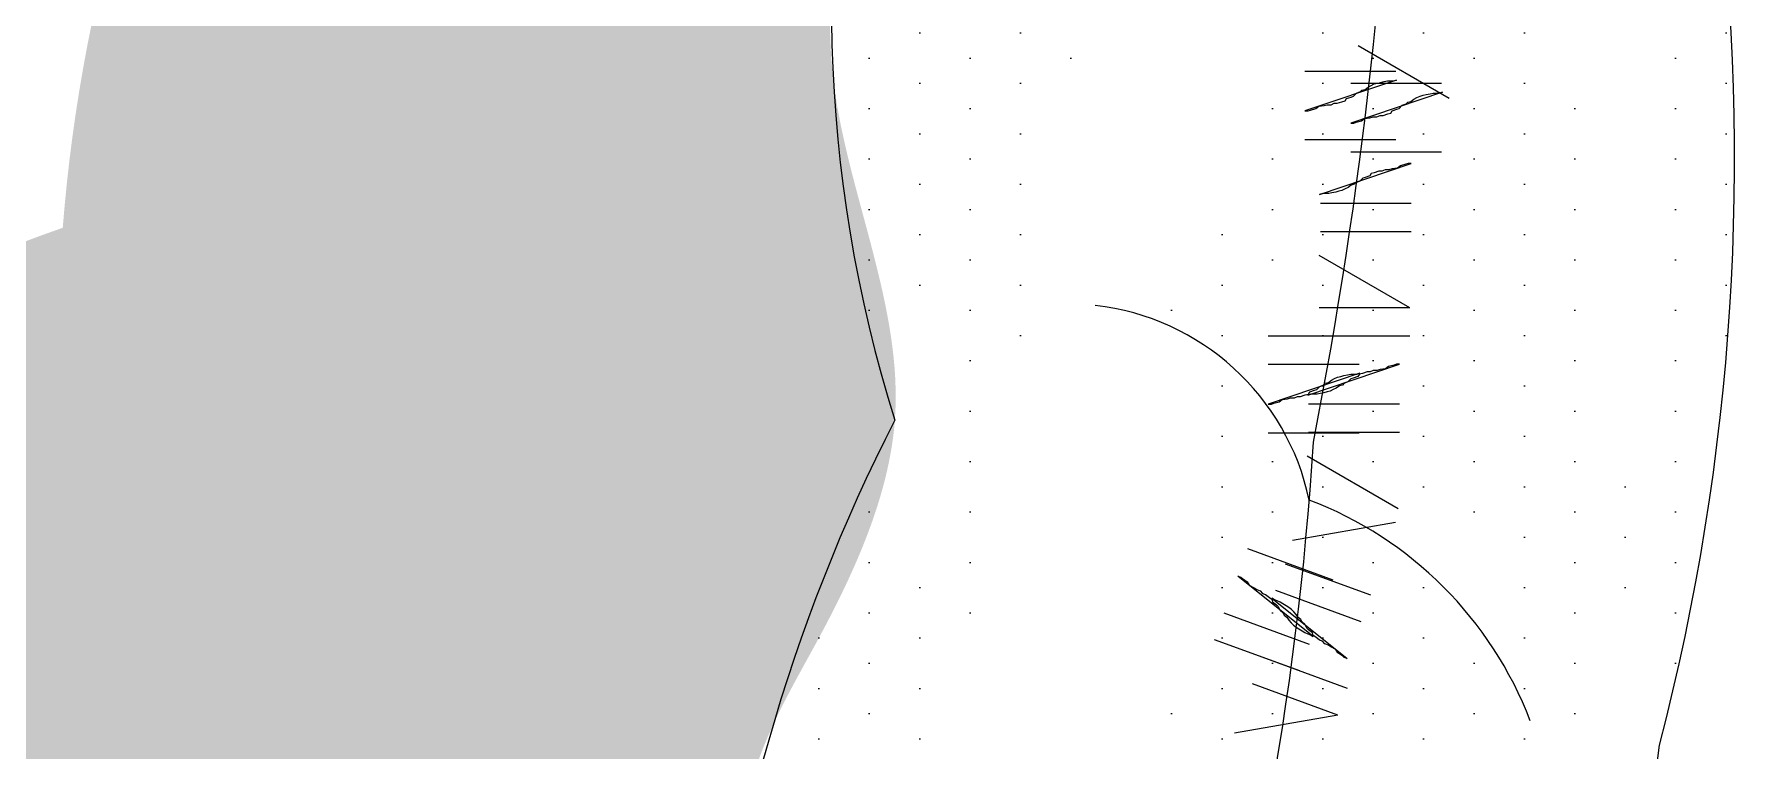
# Model space of a CAD drawing. Extents: x 3694 to 117786, y 20013 to 108631.
# Drawn here: x 83559.6 to 83940.5, y 30555.5 to 30714.3 of the extents above; entities that cross this region are included whole.
import ezdxf

# ---------------------------------------------------------------- set-up
doc = ezdxf.new("R2010")
doc.units = 0
doc.header["$LTSCALE"] = 1000
doc.header["$MEASUREMENT"] = 0
doc.layers.add('家具', color=253, linetype='Continuous')

msp = doc.modelspace()

# ---------------------------------------------------------------- hatches: boundary and pattern name
at = {"layer": '家具'}
h = msp.add_hatch(dxfattribs=at)
h.set_pattern_fill('DOTS', color=8, scale=335.28, angle=-90, style=0)
h.set_pattern_definition([(270, (111256.24, 11180.682), (20.955, -10.4775), [0, -20.955])])
edge = h.paths.add_edge_path()
edge.add_spline(control_points=[(84027.16, 30063.85), (84028.98, 30072.91), (84030.76, 30081.94), (84036.2, 30110.34), (84039.63, 30129.63), (84045.57, 30168.04), (84048.03, 30187.08), (84052.63, 30231.65), (84054.5, 30257.25), (84059.26, 30334.96), (84061.29, 30388.06), (84068.2, 30468.76), (84071.14, 30495.82), (84077.22, 30536.43), (84079.52, 30549.98), (84084.8, 30577.05), (84087.81, 30590.64), (84095.16, 30620.11), (84099.6, 30635.84), (84107.31, 30661.97), (84110.52, 30672.52), (84113.69, 30682.96)], knot_values=[0.007594, 0.007594, 0.007594, 0.007594, 1.009332, 1.009332, 3.166904, 3.166904, 5.324476, 5.324476, 8.146714, 8.146714, 13.786985, 13.786985, 16.607121, 16.607121, 18.017189, 18.017189, 19.427256, 19.427256, 21.1184, 21.1184, 22.28816, 22.28816, 22.28816, 22.28816], degree=3, periodic=0)
edge.add_ellipse((82197.12, 31244.76), major_axis=(1412.24, 1412.24), ratio=1, start_angle=-61.33744, end_angle=-48.55715)
edge.add_ellipse((82197.12, 30996.93), major_axis=(1412.24, -1412.24), ratio=1, start_angle=48.55715, end_angle=61.33744)
edge.add_spline(control_points=[(84113.69, 31558.74), (84110.52, 31569.18), (84107.31, 31579.73), (84099.6, 31605.86), (84095.16, 31621.58), (84087.81, 31651.06), (84084.8, 31664.64), (84079.52, 31691.71), (84077.22, 31705.26), (84071.14, 31745.88), (84068.2, 31772.93), (84063.11, 31832.35), (84061.27, 31864.62), (84059.55, 31896.49)], knot_values=[0.007594, 0.007594, 0.007594, 0.007594, 1.177354, 1.177354, 2.868498, 2.868498, 4.278566, 4.278566, 5.688634, 5.688634, 8.508769, 8.508769, 11.917873, 11.917873, 11.917873, 11.917873], degree=3, periodic=0)
edge.add_ellipse((84053.78, 31918.92), major_axis=(16.38, 16.38), ratio=1, start_angle=225.8035, end_angle=239.4175, ccw=False)
edge.add_ellipse((83918.21, 32282.88), major_axis=(290.11, 290.11), ratio=1, start_angle=234.5429, end_angle=244.3435, ccw=False)
edge.add_ellipse((84698.51, 31759.47), major_axis=(510.62, -510.62), ratio=1, start_angle=215.53018, end_angle=236.27845)
edge.add_ellipse((88465.5, 31287.67), major_axis=(3173.05, -3173.05), ratio=1, start_angle=220.77532, end_angle=231.64202)
edge.add_ellipse((85006.46, 30385.32), major_axis=(756.09, 756.09), ratio=1, start_angle=113.99303, end_angle=139.47779)
edge.add_ellipse((83926.8, 30275.82), major_axis=(20.78, -20.78), ratio=1, start_angle=29.3497, end_angle=107.314, ccw=False)
edge.add_ellipse((83668.52, 30519.22), major_axis=(269.53, -269.53), ratio=1, start_angle=326.0697, end_angle=363.7487, ccw=False)
edge.add_ellipse((83393.06, 30299.27), major_axis=(269.54, 269.54), ratio=1, start_angle=289.4364, end_angle=291.1525, ccw=False)
edge.add_ellipse((83677.76, 28632.01), major_axis=(1063.44, 1063.44), ratio=1, start_angle=35.30529, end_angle=42.74492, ccw=False)
edge.add_ellipse((83881.45, 29903.69), major_axis=(153.1, -153.1), ratio=1, start_angle=92.7042, end_angle=121.7648, ccw=False)
edge = h.paths.add_edge_path()
edge.add_ellipse((83967.44, 29947.42), major_axis=(59.62, 59.62), ratio=1, start_angle=248.1335, end_angle=277.7179)
edge.add_ellipse((83918.65, 29975.41), major_axis=(99.2, 99.2), ratio=1, start_angle=-79.3068, end_angle=-64.3192)
edge.add_ellipse((83793.85, 31486.22), major_axis=(1116.04, -1116.04), ratio=1, start_angle=303.32412, end_angle=324.37805, ccw=False)
edge.add_spline(control_points=[(83474.44, 29940.56), (83474.24, 29938.38), (83473.38, 29928.79), (83472.8, 29918.78), (83471.94, 29909.38)], knot_values=[0, 0, 0, 0, 0.241803, 1.05283, 1.05283, 1.05283, 1.05283], degree=3, periodic=0)
edge.add_ellipse((83434.03, 29912.68), major_axis=(26.91, 26.91), ratio=1, start_angle=238.7768, end_angle=310.2728, ccw=False)
edge.add_ellipse((83764.21, 33919.22), major_axis=(2868.19, -2868.19), ratio=1, start_angle=310.45931, end_angle=318.34045)
edge = h.paths.add_edge_path()
edge.add_ellipse((83967.44, 32294.28), major_axis=(59.62, -59.62), ratio=1, start_angle=82.2821, end_angle=111.8665)
edge.add_ellipse((83764.21, 28322.47), major_axis=(2868.19, 2868.19), ratio=1, start_angle=41.65955, end_angle=49.5441)
edge.add_ellipse((83433.85, 32328.98), major_axis=(26.91, -26.91), ratio=1, start_angle=49.9835, end_angle=121.3236, ccw=False)
edge.add_spline(control_points=[(83471.76, 32332.29), (83472.1, 32328.59), (83472.38, 32325.15), (83472.62, 32321.89)], knot_values=[0, 0, 0, 0, 0.318986, 0.318986, 0.318986, 0.318986], degree=3, periodic=0)
edge.add_ellipse((83902.11, 28776.02), major_axis=(2525.63, -2525.63), ratio=1, start_angle=132.87541, end_angle=141.90623, ccw=False)
edge = h.paths.add_edge_path()
edge.add_ellipse((83753.55, 31858.43), major_axis=(221.16, -221.16), ratio=1, start_angle=219.856, end_angle=290.932)
edge.add_ellipse((83844.27, 31598.98), major_axis=(155.45, -155.45), ratio=1, start_angle=231.8282, end_angle=294.8811)
edge.add_ellipse((83220.82, 31223.88), major_axis=(405.32, 405.32), ratio=1, start_angle=285.52623, end_angle=332.11357, ccw=False)
edge.add_ellipse((83930.83, 30642.74), major_axis=(258.82, 258.82), ratio=1, start_angle=80.1983, end_angle=130.5063)
edge.add_ellipse((83656.39, 30409.28), major_axis=(196.09, -196.09), ratio=1, start_angle=154.0385, end_angle=216.6924)
edge.add_ellipse((83742.32, 29953.05), major_axis=(433.68, 433.68), ratio=1, start_angle=80.98112, end_angle=109.87818)
edge.add_ellipse((98874.49, 31069.66), major_axis=(11109.23, 11109.23), ratio=1, start_angle=138.124167, end_angle=138.714391)
edge.add_spline(control_points=[(83196.67, 30051.87), (83203.7, 30051.43), (83210.85, 30051.33), (83218.35, 30051.61)], knot_values=[2.29351, 2.29351, 2.29351, 2.29351, 2.979733, 2.979733, 2.979733, 2.979733], degree=3, periodic=0)
edge.add_spline(control_points=[(83218.35, 30051.61), (83222.57, 30051.77), (83233.93, 30052.49), (83249.9, 30054.55), (83246.24, 30068.3), (83249.98, 30072.08), (83252.76, 30073.65)], knot_values=[2.979733, 2.979733, 2.979733, 2.979733, 3.365456, 3.990522, 4.278466, 4.605763, 4.605763, 4.605763, 4.605763], degree=3, periodic=0)
edge.add_spline(control_points=[(83252.76, 30073.65), (83255.54, 30075.24), (83259.12, 30076.38), (83262.7, 30077.53)], knot_values=[4.605763, 4.605763, 4.605763, 4.605763, 4.934211, 4.934211, 4.934211, 4.934211], degree=3, periodic=0)
edge.add_ellipse((83677.76, 28632.01), major_axis=(1063.44, 1063.44), ratio=1, start_angle=52.79563, end_angle=61.02051, ccw=False)
edge.add_ellipse((83606.44, 30391.82), major_axis=(212.58, 212.58), ratio=1, start_angle=165.6336, end_angle=198.8131, ccw=False)
edge.add_ellipse((83606.54, 30073.2), major_axis=(217.18, -217.18), ratio=1, start_angle=151.0252, end_angle=192.4103, ccw=False)
edge.add_ellipse((83958.57, 30199.82), major_axis=(331.09, -331.09), ratio=1, start_angle=177.8464, end_angle=203.8963, ccw=False)
edge.add_ellipse((83391.45, 30184.46), major_axis=(308.61, 308.61), ratio=1, start_angle=2.0534, end_angle=10.2604, ccw=False)
edge.add_spline(control_points=[(83688.81, 30503.94), (83697.76, 30496.89), (83720.2, 30479.21), (83710.43, 30542.46), (83733.44, 30577.51), (83760.67, 30637.11), (83728.07, 30702.74), (83747.31, 30784.51), (83763.25, 30871.34), (83822.93, 30907.48), (83831.55, 30963.02), (83864.41, 30951.2), (83865.9, 30968.36), (83866.58, 30977.3)], knot_values=[28.726228, 28.726228, 28.726228, 28.726228, 29.65137, 31.045535, 32.970907, 34.80046, 37.537981, 40.132447, 43.737998, 46.299248, 47.538816, 48.20545, 48.984057, 48.984057, 48.984057, 48.984057], degree=3, periodic=0)
edge.add_ellipse((77579.69, 31139.04), major_axis=(4446.97, 4446.97), ratio=1, start_angle=-46.473696, end_angle=-42.846266)
edge.add_spline(control_points=[(83864.22, 31375.39), (83862.81, 31389.27), (83859.64, 31413.78), (83816.07, 31444.79), (83795.34, 31513.37), (83759.89, 31577.02), (83771.15, 31648.5), (83734.39, 31671.16), (83702.03, 31758.01), (83701.46, 31736.77)], knot_values=[0, 0, 0, 0, 1.426784, 2.507846, 5.446644, 8.794162, 10.36551, 12.195062, 14.476347, 14.476347, 14.476347, 14.476347], degree=3, periodic=0)
edge.add_ellipse((84094.56, 31991.16), major_axis=(331.09, -331.09), ratio=1, start_angle=233.19, end_angle=257.9077, ccw=False)
edge.add_ellipse((83779.73, 32193.24), major_axis=(217.18, -217.18), ratio=1, start_angle=244.676, end_angle=286.061, ccw=False)
edge.add_ellipse((83708.43, 31882.7), major_axis=(212.58, 212.58), ratio=1, start_angle=85.1447, end_angle=91.4527, ccw=False)
edge.add_ellipse((83674.22, 33494.6), major_axis=(983.78, 983.78), ratio=1, start_angle=208.08803, end_angle=218.41184, ccw=False)
edge.add_spline(control_points=[(83269.5, 32163.5), (83263.99, 32165.3), (83258.48, 32167.11), (83255.89, 32170.49)], knot_values=[4.42753, 4.42753, 4.42753, 4.42753, 4.934211, 4.934211, 4.934211, 4.934211], degree=3, periodic=0)
edge.add_ellipse((83748.32, 32290.22), major_axis=(358.34, -358.34), ratio=1, start_angle=238.6648, end_angle=277.8164)
h = msp.add_hatch(dxfattribs=at)
h.set_pattern_fill('DOTS', color=8, scale=178.816, angle=-90, style=0)
h.set_pattern_definition([(90, (99827.037, 40884.778), (11.176, 5.588), [0, -11.176])])
edge = h.paths.add_edge_path(flags=17)
edge.add_ellipse((83919.17, 30580.72), major_axis=(23.26, -23.26), ratio=1, start_angle=197.4294, end_angle=247.2256)
edge.add_ellipse((83812.21, 30531.91), major_axis=(59.9, 59.9), ratio=1, start_angle=-19.5752, end_angle=24.1656)
edge.add_ellipse((83854.28, 30566.04), major_axis=(32.95, 32.95), ratio=1, start_angle=-5.0784, end_angle=59.8411, ccw=False)
edge = h.paths.add_edge_path(flags=17)
edge.add_ellipse((83163.76, 30665.54), major_axis=(481.37, -481.37), ratio=1, start_angle=400.41227, end_angle=401.14693, ccw=False)
edge.add_ellipse((83788.66, 30599.71), major_axis=(38.8, -38.8), ratio=1, start_angle=56.9663, end_angle=128.4606)
edge.add_ellipse((83796.78, 30675.54), major_axis=(15.13, -15.13), ratio=1, start_angle=310.0022, end_angle=447.0102)
edge.add_ellipse((83752.22, 30622.11), major_axis=(64.2, -64.2), ratio=1, start_angle=43.5349, end_angle=93.2565, ccw=False)
edge = h.paths.add_edge_path()
edge.add_ellipse((83580.18, 30597.61), major_axis=(242.04, 242.04), ratio=1, start_angle=258.5394, end_angle=308.1498, ccw=False)
edge.add_spline(control_points=[(83769.3, 30312.31), (83761.36, 30305.73), (83751.26, 30297.35), (83742.67, 30302.98), (83740.94, 30304.57)], knot_values=[0, 0, 0, 0, 1.422385, 1.810205, 1.810205, 1.810205, 1.810205], degree=3, periodic=0)
edge.add_ellipse((83163.76, 30665.54), major_axis=(481.37, -481.37), ratio=1, start_angle=12.97851, end_angle=17.57137)
edge.add_ellipse((83606.79, 30611.59), major_axis=(216.1, -216.1), ratio=1, start_angle=346.8345, end_angle=397.9332)
edge.add_ellipse((83452.83, 30676.44), major_axis=(331.35, -331.35), ratio=1, start_angle=32.371, end_angle=75.2566)
edge.add_ellipse((82863.18, 30817.28), major_axis=(706.38, 706.38), ratio=1, start_angle=-39.52687, end_angle=-36.92238)
edge.add_spline(control_points=[(83852.23, 30957.64), (83855.95, 30957.81), (83867.23, 30955.65), (83870.12, 30943.96), (83872.07, 30936.06)], knot_values=[0, 0, 0, 0, 0.581976, 1.791185, 1.791185, 1.791185, 1.791185], degree=3, periodic=0)
edge.add_ellipse((83422.23, 30686.51), major_axis=(363.75, -363.75), ratio=1, start_angle=390.3936, end_angle=434.0198, ccw=False)
edge = h.paths.add_edge_path()
edge.add_spline(control_points=[(83828.28, 30937.99), (83832.16, 30944.99), (83837.55, 30954.73), (83849.05, 30957.5), (83852.23, 30957.64)], knot_values=[1.791185, 1.791185, 1.791185, 1.791185, 3.069002, 3.567392, 3.567392, 3.567392, 3.567392], degree=3, periodic=0)
edge.add_ellipse((82863.18, 30817.28), major_axis=(706.38, 706.38), ratio=1, start_angle=320.47313, end_angle=323.07762, ccw=False)
edge.add_ellipse((84163.13, 30658.3), major_axis=(281.07, 281.07), ratio=1, start_angle=95.2336, end_angle=138.9318)
edge.add_ellipse((84169.13, 30493.55), major_axis=(300.8, -300.8), ratio=1, start_angle=206.1422, end_angle=244.4433)
edge.add_ellipse((83163.76, 30665.54), major_axis=(481.37, -481.37), ratio=1, start_angle=372.97851, end_angle=377.57137, ccw=False)
edge.add_spline(control_points=[(83740.94, 30304.57), (83738.33, 30306.98), (83731.2, 30317), (83728.08, 30326.83), (83725.98, 30333.42)], knot_values=[1.810205, 1.810205, 1.810205, 1.810205, 2.398758, 3.598447, 3.598447, 3.598447, 3.598447], degree=3, periodic=0)
edge.add_ellipse((84096.28, 30451.43), major_axis=(274.82, 274.82), ratio=1, start_angle=107.8515, end_angle=152.6753, ccw=False)
edge.add_ellipse((84040.73, 30720.11), major_axis=(215.18, 215.18), ratio=1, start_angle=89.2777, end_angle=152.4675, ccw=False)

# ---------------------------------------------------------------- linework, layer by layer
at = {"layer": '家具', "color": 8, "linetype": 'Continuous'}
for p, q in [((83873.34, 30700.11, 0), (83853.21, 30711.73, 0)), ((83873.34, 30700.11, 0), (83853.21, 30711.73, 0)), ((83873.34, 30700.11, 0), (83853.21, 30711.73, 0)), ((83861.53, 30706.1, 0), (83841.4, 30706.1, 0)), ((83861.53, 30706.1, 0), (83841.4, 30706.1, 0)), ((83861.53, 30706.1, 0), (83841.4, 30706.1, 0)), ((83861.53, 30706.1, 0), (83841.4, 30706.1, 0)), ((83871.68, 30703.41, 0), (83851.55, 30703.41, 0)), ((83871.68, 30703.41, 0), (83851.55, 30703.41, 0)), ((83871.68, 30703.41, 0), (83851.55, 30703.41, 0)), ((83871.68, 30703.41, 0), (83851.55, 30703.41, 0)), ((83861.53, 30690.9, 0), (83841.4, 30690.9, 0)), ((83861.53, 30690.9, 0), (83841.4, 30690.9, 0)), ((83861.53, 30690.9, 0), (83841.4, 30690.9, 0)), ((83861.53, 30690.9, 0), (83841.4, 30690.9, 0)), ((83871.68, 30688.21, 0), (83851.55, 30688.21, 0)), ((83871.68, 30688.21, 0), (83851.55, 30688.21, 0)), ((83871.68, 30688.21, 0), (83851.55, 30688.21, 0)), ((83871.68, 30688.21, 0), (83851.55, 30688.21, 0)), ((83844.84, 30676.9, 0), (83864.97, 30676.9, 0)), ((83844.84, 30676.9, 0), (83864.97, 30676.9, 0)), ((83844.84, 30676.9, 0), (83864.97, 30676.9, 0)), ((83844.84, 30676.9, 0), (83864.97, 30676.9, 0)), ((83844.84, 30670.64, 0), (83864.97, 30670.64, 0)), ((83844.84, 30670.64, 0), (83864.97, 30670.64, 0)), ((83844.84, 30670.64, 0), (83864.97, 30670.64, 0)), ((83844.84, 30670.64, 0), (83864.97, 30670.64, 0)), ((83864.69, 30653.66, 0), (83844.55, 30665.28, 0)), ((83864.69, 30653.66, 0), (83844.55, 30665.28, 0)), ((83864.69, 30653.66, 0), (83844.55, 30665.28, 0)), ((83864.69, 30653.66, 0), (83844.55, 30653.66, 0)), ((83864.69, 30653.66, 0), (83844.55, 30653.66, 0)), ((83864.69, 30653.66, 0), (83844.55, 30653.66, 0)), ((83864.69, 30653.66, 0), (83844.55, 30653.66, 0)), ((83853.4, 30647.39, 0), (83833.27, 30647.39, 0)), ((83853.4, 30647.39, 0), (83833.27, 30647.39, 0)), ((83853.4, 30647.39, 0), (83833.27, 30647.39, 0)), ((83853.4, 30647.39, 0), (83833.27, 30647.39, 0)), ((83864.69, 30647.4, 0), (83844.55, 30647.4, 0)), ((83864.69, 30647.4, 0), (83844.55, 30647.4, 0)), ((83864.69, 30647.4, 0), (83844.55, 30647.4, 0)), ((83864.69, 30647.4, 0), (83844.55, 30647.4, 0)), ((83853.4, 30641.13, 0), (83833.27, 30641.13, 0)), ((83853.4, 30641.13, 0), (83833.27, 30641.13, 0)), ((83853.4, 30641.13, 0), (83833.27, 30641.13, 0)), ((83853.4, 30641.13, 0), (83833.27, 30641.13, 0)), ((83842.21, 30632.41, 0), (83862.34, 30632.41, 0)), ((83842.21, 30632.41, 0), (83862.34, 30632.41, 0)), ((83842.21, 30632.41, 0), (83862.34, 30632.41, 0)), ((83842.21, 30632.41, 0), (83862.34, 30632.41, 0)), ((83853.4, 30625.93, 0), (83833.27, 30625.93, 0)), ((83853.4, 30625.93, 0), (83833.27, 30625.93, 0)), ((83853.4, 30625.93, 0), (83833.27, 30625.93, 0)), ((83853.4, 30625.93, 0), (83833.27, 30625.93, 0)), ((83842.21, 30626.15, 0), (83862.34, 30626.15, 0)), ((83842.21, 30626.15, 0), (83862.34, 30626.15, 0)), ((83842.21, 30626.15, 0), (83862.34, 30626.15, 0)), ((83842.21, 30626.15, 0), (83862.34, 30626.15, 0)), ((83862.06, 30609.17, 0), (83841.92, 30620.79, 0)), ((83862.06, 30609.17, 0), (83841.92, 30620.79, 0)), ((83862.06, 30609.17, 0), (83841.92, 30620.79, 0)), ((83861.51, 30606.11, 0), (83838.61, 30602.12, 0)), ((83861.51, 30606.11, 0), (83838.61, 30602.12, 0)), ((83861.51, 30606.11, 0), (83838.61, 30602.12, 0)), ((83847.62, 30593.34, 0), (83828.72, 30600.27, 0)), ((83847.62, 30593.34, 0), (83828.72, 30600.27, 0)), ((83847.62, 30593.34, 0), (83828.72, 30600.27, 0)), ((83847.62, 30593.34, 0), (83828.72, 30600.27, 0)), ((83837.03, 30596.98, 0), (83855.94, 30590.06, 0)), ((83837.03, 30596.98, 0), (83855.94, 30590.06, 0)), ((83837.03, 30596.98, 0), (83855.94, 30590.06, 0)), ((83837.03, 30596.98, 0), (83855.94, 30590.06, 0)), ((83834.88, 30591.11, 0), (83853.78, 30584.18, 0)), ((83834.88, 30591.11, 0), (83853.78, 30584.18, 0)), ((83834.88, 30591.11, 0), (83853.78, 30584.18, 0)), ((83834.88, 30591.11, 0), (83853.78, 30584.18, 0)), ((83842.39, 30579.07, 0), (83823.49, 30586, 0)), ((83842.39, 30579.07, 0), (83823.49, 30586, 0)), ((83842.39, 30579.07, 0), (83823.49, 30586, 0)), ((83842.39, 30579.07, 0), (83823.49, 30586, 0)), ((83840.24, 30573.2, 0), (83821.34, 30580.12, 0)), ((83840.24, 30573.2, 0), (83821.34, 30580.12, 0)), ((83840.24, 30573.2, 0), (83821.34, 30580.12, 0)), ((83840.24, 30573.2, 0), (83821.34, 30580.12, 0)), ((83850.83, 30569.3, 0), (83831.93, 30576.23, 0)), ((83850.83, 30569.3, 0), (83831.93, 30576.23, 0)), ((83850.83, 30569.3, 0), (83831.93, 30576.23, 0)), ((83850.83, 30569.3, 0), (83831.93, 30576.23, 0)), ((83848.68, 30563.43, 0), (83829.77, 30570.35, 0)), ((83848.68, 30563.43, 0), (83829.77, 30570.35, 0)), ((83848.68, 30563.43, 0), (83829.77, 30570.35, 0)), ((83848.68, 30563.43, 0), (83829.77, 30570.35, 0)), ((83848.68, 30563.43, 0), (83825.77, 30559.44, 0)), ((83848.68, 30563.43, 0), (83825.77, 30559.44, 0)), ((83848.68, 30563.43, 0), (83825.77, 30559.44, 0))]:
    msp.add_line(p, q, dxfattribs=at)
for points in [[(83841.4, 30697.33), (83842.08, 30697.33), (83842.6, 30697.5), (83843.79, 30697.84), (83844.48, 30698.35), (83845.67, 30698.52), (83846.35, 30698.69), (83847.21, 30698.69), (83847.89, 30699.03), (83848.57, 30699.03), (83849.6, 30699.38), (83850.28, 30699.55), (83850.62, 30700.06), (83851.65, 30700.4), (83852.16, 30700.57), (83852.84, 30701.25), (83853.7, 30701.6), (83854.04, 30701.94), (83854.72, 30702.11), (83855.4, 30702.62), (83856.09, 30702.96), (83856.77, 30703.3), (83857.45, 30703.47), (83858.14, 30703.64), (83858.99, 30703.82), (83859.67, 30703.99), (83860.36, 30703.99), (83861.04, 30703.99), (83861.72, 30704.16)], [(83841.4, 30697.33), (83842.08, 30697.33), (83842.6, 30697.5), (83843.79, 30697.84), (83844.48, 30698.35), (83845.67, 30698.52), (83846.35, 30698.69), (83847.21, 30698.69), (83847.89, 30699.03), (83848.57, 30699.03), (83849.6, 30699.38), (83850.28, 30699.55), (83850.62, 30700.06), (83851.65, 30700.4), (83852.16, 30700.57), (83852.84, 30701.25), (83853.7, 30701.6), (83854.04, 30701.94), (83854.72, 30702.11), (83855.4, 30702.62), (83856.09, 30702.96), (83856.77, 30703.3), (83857.45, 30703.47), (83858.14, 30703.64), (83858.99, 30703.82), (83859.67, 30703.99), (83860.36, 30703.99), (83861.04, 30703.99), (83861.72, 30704.16)], [(83841.4, 30697.33), (83842.08, 30697.33), (83842.6, 30697.5), (83843.79, 30697.84), (83844.48, 30698.35), (83845.67, 30698.52), (83846.35, 30698.69), (83847.21, 30698.69), (83847.89, 30699.03), (83848.57, 30699.03), (83849.6, 30699.38), (83850.28, 30699.55), (83850.62, 30700.06), (83851.65, 30700.4), (83852.16, 30700.57), (83852.84, 30701.25), (83853.7, 30701.6), (83854.04, 30701.94), (83854.72, 30702.11), (83855.4, 30702.62), (83856.09, 30702.96), (83856.77, 30703.3), (83857.45, 30703.47), (83858.14, 30703.64), (83858.99, 30703.82), (83859.67, 30703.99), (83860.36, 30703.99), (83861.04, 30703.99), (83861.72, 30704.16)], [(83841.4, 30697.33), (83842.08, 30697.33), (83842.6, 30697.5), (83843.79, 30697.84), (83844.48, 30698.35), (83845.67, 30698.52), (83846.35, 30698.69), (83847.21, 30698.69), (83847.89, 30699.03), (83848.57, 30699.03), (83849.6, 30699.38), (83850.28, 30699.55), (83850.62, 30700.06), (83851.65, 30700.4), (83852.16, 30700.57), (83852.84, 30701.25), (83853.7, 30701.6), (83854.04, 30701.94), (83854.72, 30702.11), (83855.4, 30702.62), (83856.09, 30702.96), (83856.77, 30703.3), (83857.45, 30703.47), (83858.14, 30703.64), (83858.99, 30703.82), (83859.67, 30703.99), (83860.36, 30703.99), (83861.04, 30703.99), (83861.72, 30704.16)], [(83851.55, 30694.64), (83852.23, 30694.64), (83852.74, 30694.81), (83853.94, 30695.15), (83854.62, 30695.66), (83855.82, 30695.83), (83856.5, 30696.01), (83857.35, 30696.01), (83858.04, 30696.35), (83858.72, 30696.35), (83859.75, 30696.69), (83860.43, 30696.86), (83860.77, 30697.37), (83861.79, 30697.71), (83862.31, 30697.88), (83862.99, 30698.57), (83863.84, 30698.91), (83864.18, 30699.25), (83864.87, 30699.42), (83865.55, 30699.93), (83866.23, 30700.27), (83866.92, 30700.62), (83867.6, 30700.79), (83868.28, 30700.96), (83869.14, 30701.13), (83869.82, 30701.3), (83870.5, 30701.3), (83871.19, 30701.3), (83871.87, 30701.47)], [(83851.55, 30694.64), (83852.23, 30694.64), (83852.74, 30694.81), (83853.94, 30695.15), (83854.62, 30695.66), (83855.82, 30695.83), (83856.5, 30696.01), (83857.35, 30696.01), (83858.04, 30696.35), (83858.72, 30696.35), (83859.75, 30696.69), (83860.43, 30696.86), (83860.77, 30697.37), (83861.79, 30697.71), (83862.31, 30697.88), (83862.99, 30698.57), (83863.84, 30698.91), (83864.18, 30699.25), (83864.87, 30699.42), (83865.55, 30699.93), (83866.23, 30700.27), (83866.92, 30700.62), (83867.6, 30700.79), (83868.28, 30700.96), (83869.14, 30701.13), (83869.82, 30701.3), (83870.5, 30701.3), (83871.19, 30701.3), (83871.87, 30701.47)], [(83851.55, 30694.64), (83852.23, 30694.64), (83852.74, 30694.81), (83853.94, 30695.15), (83854.62, 30695.66), (83855.82, 30695.83), (83856.5, 30696.01), (83857.35, 30696.01), (83858.04, 30696.35), (83858.72, 30696.35), (83859.75, 30696.69), (83860.43, 30696.86), (83860.77, 30697.37), (83861.79, 30697.71), (83862.31, 30697.88), (83862.99, 30698.57), (83863.84, 30698.91), (83864.18, 30699.25), (83864.87, 30699.42), (83865.55, 30699.93), (83866.23, 30700.27), (83866.92, 30700.62), (83867.6, 30700.79), (83868.28, 30700.96), (83869.14, 30701.13), (83869.82, 30701.3), (83870.5, 30701.3), (83871.19, 30701.3), (83871.87, 30701.47)], [(83851.55, 30694.64), (83852.23, 30694.64), (83852.74, 30694.81), (83853.94, 30695.15), (83854.62, 30695.66), (83855.82, 30695.83), (83856.5, 30696.01), (83857.35, 30696.01), (83858.04, 30696.35), (83858.72, 30696.35), (83859.75, 30696.69), (83860.43, 30696.86), (83860.77, 30697.37), (83861.79, 30697.71), (83862.31, 30697.88), (83862.99, 30698.57), (83863.84, 30698.91), (83864.18, 30699.25), (83864.87, 30699.42), (83865.55, 30699.93), (83866.23, 30700.27), (83866.92, 30700.62), (83867.6, 30700.79), (83868.28, 30700.96), (83869.14, 30701.13), (83869.82, 30701.3), (83870.5, 30701.3), (83871.19, 30701.3), (83871.87, 30701.47)], [(83864.97, 30685.67), (83864.29, 30685.67), (83863.77, 30685.5), (83862.58, 30685.16), (83861.9, 30684.65), (83860.7, 30684.48), (83860.02, 30684.31), (83859.16, 30684.31), (83858.48, 30683.97), (83857.8, 30683.97), (83856.77, 30683.63), (83856.09, 30683.46), (83855.75, 30682.94), (83854.72, 30682.6), (83854.21, 30682.43), (83853.53, 30681.75), (83852.68, 30681.41), (83852.33, 30681.06), (83851.65, 30680.89), (83850.97, 30680.38), (83850.28, 30680.04), (83849.6, 30679.7), (83848.92, 30679.53), (83848.24, 30679.36), (83847.38, 30679.19), (83846.7, 30679.02), (83846.02, 30679.02), (83845.33, 30679.02), (83844.65, 30678.84)], [(83864.97, 30685.67), (83864.29, 30685.67), (83863.77, 30685.5), (83862.58, 30685.16), (83861.9, 30684.65), (83860.7, 30684.48), (83860.02, 30684.31), (83859.16, 30684.31), (83858.48, 30683.97), (83857.8, 30683.97), (83856.77, 30683.63), (83856.09, 30683.46), (83855.75, 30682.94), (83854.72, 30682.6), (83854.21, 30682.43), (83853.53, 30681.75), (83852.68, 30681.41), (83852.33, 30681.06), (83851.65, 30680.89), (83850.97, 30680.38), (83850.28, 30680.04), (83849.6, 30679.7), (83848.92, 30679.53), (83848.24, 30679.36), (83847.38, 30679.19), (83846.7, 30679.02), (83846.02, 30679.02), (83845.33, 30679.02), (83844.65, 30678.84)], [(83864.97, 30685.67), (83864.29, 30685.67), (83863.77, 30685.5), (83862.58, 30685.16), (83861.9, 30684.65), (83860.7, 30684.48), (83860.02, 30684.31), (83859.16, 30684.31), (83858.48, 30683.97), (83857.8, 30683.97), (83856.77, 30683.63), (83856.09, 30683.46), (83855.75, 30682.94), (83854.72, 30682.6), (83854.21, 30682.43), (83853.53, 30681.75), (83852.68, 30681.41), (83852.33, 30681.06), (83851.65, 30680.89), (83850.97, 30680.38), (83850.28, 30680.04), (83849.6, 30679.7), (83848.92, 30679.53), (83848.24, 30679.36), (83847.38, 30679.19), (83846.7, 30679.02), (83846.02, 30679.02), (83845.33, 30679.02), (83844.65, 30678.84)], [(83864.97, 30685.67), (83864.29, 30685.67), (83863.77, 30685.5), (83862.58, 30685.16), (83861.9, 30684.65), (83860.7, 30684.48), (83860.02, 30684.31), (83859.16, 30684.31), (83858.48, 30683.97), (83857.8, 30683.97), (83856.77, 30683.63), (83856.09, 30683.46), (83855.75, 30682.94), (83854.72, 30682.6), (83854.21, 30682.43), (83853.53, 30681.75), (83852.68, 30681.41), (83852.33, 30681.06), (83851.65, 30680.89), (83850.97, 30680.38), (83850.28, 30680.04), (83849.6, 30679.7), (83848.92, 30679.53), (83848.24, 30679.36), (83847.38, 30679.19), (83846.7, 30679.02), (83846.02, 30679.02), (83845.33, 30679.02), (83844.65, 30678.84)], [(83862.34, 30641.18), (83861.66, 30641.18), (83861.15, 30641.01), (83859.95, 30640.67), (83859.27, 30640.16), (83858.07, 30639.99), (83857.39, 30639.82), (83856.54, 30639.82), (83855.85, 30639.48), (83855.17, 30639.48), (83854.15, 30639.14), (83853.46, 30638.96), (83853.12, 30638.45), (83852.1, 30638.11), (83851.58, 30637.94), (83850.9, 30637.26), (83850.05, 30636.92), (83849.71, 30636.57), (83849.02, 30636.4), (83848.34, 30635.89), (83847.66, 30635.55), (83846.97, 30635.21), (83846.29, 30635.04), (83845.61, 30634.87), (83844.75, 30634.7), (83844.07, 30634.52), (83843.39, 30634.52), (83842.7, 30634.52), (83842.02, 30634.35)], [(83862.34, 30641.18), (83861.66, 30641.18), (83861.15, 30641.01), (83859.95, 30640.67), (83859.27, 30640.16), (83858.07, 30639.99), (83857.39, 30639.82), (83856.54, 30639.82), (83855.85, 30639.48), (83855.17, 30639.48), (83854.15, 30639.14), (83853.46, 30638.96), (83853.12, 30638.45), (83852.1, 30638.11), (83851.58, 30637.94), (83850.9, 30637.26), (83850.05, 30636.92), (83849.71, 30636.57), (83849.02, 30636.4), (83848.34, 30635.89), (83847.66, 30635.55), (83846.97, 30635.21), (83846.29, 30635.04), (83845.61, 30634.87), (83844.75, 30634.7), (83844.07, 30634.52), (83843.39, 30634.52), (83842.7, 30634.52), (83842.02, 30634.35)], [(83862.34, 30641.18), (83861.66, 30641.18), (83861.15, 30641.01), (83859.95, 30640.67), (83859.27, 30640.16), (83858.07, 30639.99), (83857.39, 30639.82), (83856.54, 30639.82), (83855.85, 30639.48), (83855.17, 30639.48), (83854.15, 30639.14), (83853.46, 30638.96), (83853.12, 30638.45), (83852.1, 30638.11), (83851.58, 30637.94), (83850.9, 30637.26), (83850.05, 30636.92), (83849.71, 30636.57), (83849.02, 30636.4), (83848.34, 30635.89), (83847.66, 30635.55), (83846.97, 30635.21), (83846.29, 30635.04), (83845.61, 30634.87), (83844.75, 30634.7), (83844.07, 30634.52), (83843.39, 30634.52), (83842.7, 30634.52), (83842.02, 30634.35)], [(83862.34, 30641.18), (83861.66, 30641.18), (83861.15, 30641.01), (83859.95, 30640.67), (83859.27, 30640.16), (83858.07, 30639.99), (83857.39, 30639.82), (83856.54, 30639.82), (83855.85, 30639.48), (83855.17, 30639.48), (83854.15, 30639.14), (83853.46, 30638.96), (83853.12, 30638.45), (83852.1, 30638.11), (83851.58, 30637.94), (83850.9, 30637.26), (83850.05, 30636.92), (83849.71, 30636.57), (83849.02, 30636.4), (83848.34, 30635.89), (83847.66, 30635.55), (83846.97, 30635.21), (83846.29, 30635.04), (83845.61, 30634.87), (83844.75, 30634.7), (83844.07, 30634.52), (83843.39, 30634.52), (83842.7, 30634.52), (83842.02, 30634.35)], [(83833.27, 30632.35), (83833.95, 30632.35), (83834.47, 30632.53), (83835.66, 30632.87), (83836.34, 30633.38), (83837.54, 30633.55), (83838.22, 30633.72), (83839.08, 30633.72), (83839.76, 30634.06), (83840.44, 30634.06), (83841.47, 30634.4), (83842.15, 30634.57), (83842.49, 30635.09), (83843.51, 30635.43), (83844.03, 30635.6), (83844.71, 30636.28), (83845.56, 30636.62), (83845.91, 30636.96), (83846.59, 30637.14), (83847.27, 30637.65), (83847.95, 30637.99), (83848.64, 30638.33), (83849.32, 30638.5), (83850, 30638.67), (83850.86, 30638.84), (83851.54, 30639.01), (83852.22, 30639.01), (83852.91, 30639.01), (83853.59, 30639.18)], [(83833.27, 30632.35), (83833.95, 30632.35), (83834.47, 30632.53), (83835.66, 30632.87), (83836.34, 30633.38), (83837.54, 30633.55), (83838.22, 30633.72), (83839.08, 30633.72), (83839.76, 30634.06), (83840.44, 30634.06), (83841.47, 30634.4), (83842.15, 30634.57), (83842.49, 30635.09), (83843.51, 30635.43), (83844.03, 30635.6), (83844.71, 30636.28), (83845.56, 30636.62), (83845.91, 30636.96), (83846.59, 30637.14), (83847.27, 30637.65), (83847.95, 30637.99), (83848.64, 30638.33), (83849.32, 30638.5), (83850, 30638.67), (83850.86, 30638.84), (83851.54, 30639.01), (83852.22, 30639.01), (83852.91, 30639.01), (83853.59, 30639.18)], [(83833.27, 30632.35), (83833.95, 30632.35), (83834.47, 30632.53), (83835.66, 30632.87), (83836.34, 30633.38), (83837.54, 30633.55), (83838.22, 30633.72), (83839.08, 30633.72), (83839.76, 30634.06), (83840.44, 30634.06), (83841.47, 30634.4), (83842.15, 30634.57), (83842.49, 30635.09), (83843.51, 30635.43), (83844.03, 30635.6), (83844.71, 30636.28), (83845.56, 30636.62), (83845.91, 30636.96), (83846.59, 30637.14), (83847.27, 30637.65), (83847.95, 30637.99), (83848.64, 30638.33), (83849.32, 30638.5), (83850, 30638.67), (83850.86, 30638.84), (83851.54, 30639.01), (83852.22, 30639.01), (83852.91, 30639.01), (83853.59, 30639.18)], [(83833.27, 30632.35), (83833.95, 30632.35), (83834.47, 30632.53), (83835.66, 30632.87), (83836.34, 30633.38), (83837.54, 30633.55), (83838.22, 30633.72), (83839.08, 30633.72), (83839.76, 30634.06), (83840.44, 30634.06), (83841.47, 30634.4), (83842.15, 30634.57), (83842.49, 30635.09), (83843.51, 30635.43), (83844.03, 30635.6), (83844.71, 30636.28), (83845.56, 30636.62), (83845.91, 30636.96), (83846.59, 30637.14), (83847.27, 30637.65), (83847.95, 30637.99), (83848.64, 30638.33), (83849.32, 30638.5), (83850, 30638.67), (83850.86, 30638.84), (83851.54, 30639.01), (83852.22, 30639.01), (83852.91, 30639.01), (83853.59, 30639.18)], [(83826.51, 30594.24), (83827.15, 30594), (83827.57, 30593.66), (83828.58, 30592.93), (83829.04, 30592.22), (83830.1, 30591.64), (83830.69, 30591.25), (83831.49, 30590.96), (83832.01, 30590.4), (83832.65, 30590.17), (83833.5, 30589.49), (83834.08, 30589.1), (83834.23, 30588.5), (83835.07, 30587.83), (83835.49, 30587.49), (83835.9, 30586.61), (83836.58, 30586), (83836.79, 30585.56), (83837.37, 30585.16), (83837.83, 30584.45), (83838.36, 30583.89), (83838.88, 30583.34), (83839.46, 30582.94), (83840.05, 30582.55), (83840.79, 30582.09), (83841.37, 30581.7), (83842.01, 30581.46), (83842.65, 30581.23), (83843.24, 30580.83)], [(83826.51, 30594.24), (83827.15, 30594), (83827.57, 30593.66), (83828.58, 30592.93), (83829.04, 30592.22), (83830.1, 30591.64), (83830.69, 30591.25), (83831.49, 30590.96), (83832.01, 30590.4), (83832.65, 30590.17), (83833.5, 30589.49), (83834.08, 30589.1), (83834.23, 30588.5), (83835.07, 30587.83), (83835.49, 30587.49), (83835.9, 30586.61), (83836.58, 30586), (83836.79, 30585.56), (83837.37, 30585.16), (83837.83, 30584.45), (83838.36, 30583.89), (83838.88, 30583.34), (83839.46, 30582.94), (83840.05, 30582.55), (83840.79, 30582.09), (83841.37, 30581.7), (83842.01, 30581.46), (83842.65, 30581.23), (83843.24, 30580.83)], [(83826.51, 30594.24), (83827.15, 30594), (83827.57, 30593.66), (83828.58, 30592.93), (83829.04, 30592.22), (83830.1, 30591.64), (83830.69, 30591.25), (83831.49, 30590.96), (83832.01, 30590.4), (83832.65, 30590.17), (83833.5, 30589.49), (83834.08, 30589.1), (83834.23, 30588.5), (83835.07, 30587.83), (83835.49, 30587.49), (83835.9, 30586.61), (83836.58, 30586), (83836.79, 30585.56), (83837.37, 30585.16), (83837.83, 30584.45), (83838.36, 30583.89), (83838.88, 30583.34), (83839.46, 30582.94), (83840.05, 30582.55), (83840.79, 30582.09), (83841.37, 30581.7), (83842.01, 30581.46), (83842.65, 30581.23), (83843.24, 30580.83)], [(83826.51, 30594.24), (83827.15, 30594), (83827.57, 30593.66), (83828.58, 30592.93), (83829.04, 30592.22), (83830.1, 30591.64), (83830.69, 30591.25), (83831.49, 30590.96), (83832.01, 30590.4), (83832.65, 30590.17), (83833.5, 30589.49), (83834.08, 30589.1), (83834.23, 30588.5), (83835.07, 30587.83), (83835.49, 30587.49), (83835.9, 30586.61), (83836.58, 30586), (83836.79, 30585.56), (83837.37, 30585.16), (83837.83, 30584.45), (83838.36, 30583.89), (83838.88, 30583.34), (83839.46, 30582.94), (83840.05, 30582.55), (83840.79, 30582.09), (83841.37, 30581.7), (83842.01, 30581.46), (83842.65, 30581.23), (83843.24, 30580.83)], [(83850.77, 30575.94), (83850.12, 30576.18), (83849.7, 30576.52), (83848.7, 30577.25), (83848.23, 30577.96), (83847.17, 30578.54), (83846.59, 30578.93), (83845.79, 30579.22), (83845.26, 30579.78), (83844.62, 30580.01), (83843.78, 30580.69), (83843.19, 30581.08), (83843.05, 30581.68), (83842.2, 30582.35), (83841.78, 30582.69), (83841.37, 30583.57), (83840.69, 30584.18), (83840.49, 30584.62), (83839.9, 30585.02), (83839.44, 30585.73), (83838.92, 30586.29), (83838.39, 30586.84), (83837.81, 30587.24), (83837.23, 30587.63), (83836.48, 30588.09), (83835.9, 30588.48), (83835.26, 30588.72), (83834.62, 30588.95), (83834.04, 30589.35)], [(83850.77, 30575.94), (83850.12, 30576.18), (83849.7, 30576.52), (83848.7, 30577.25), (83848.23, 30577.96), (83847.17, 30578.54), (83846.59, 30578.93), (83845.79, 30579.22), (83845.26, 30579.78), (83844.62, 30580.01), (83843.78, 30580.69), (83843.19, 30581.08), (83843.05, 30581.68), (83842.2, 30582.35), (83841.78, 30582.69), (83841.37, 30583.57), (83840.69, 30584.18), (83840.49, 30584.62), (83839.9, 30585.02), (83839.44, 30585.73), (83838.92, 30586.29), (83838.39, 30586.84), (83837.81, 30587.24), (83837.23, 30587.63), (83836.48, 30588.09), (83835.9, 30588.48), (83835.26, 30588.72), (83834.62, 30588.95), (83834.04, 30589.35)], [(83850.77, 30575.94), (83850.12, 30576.18), (83849.7, 30576.52), (83848.7, 30577.25), (83848.23, 30577.96), (83847.17, 30578.54), (83846.59, 30578.93), (83845.79, 30579.22), (83845.26, 30579.78), (83844.62, 30580.01), (83843.78, 30580.69), (83843.19, 30581.08), (83843.05, 30581.68), (83842.2, 30582.35), (83841.78, 30582.69), (83841.37, 30583.57), (83840.69, 30584.18), (83840.49, 30584.62), (83839.9, 30585.02), (83839.44, 30585.73), (83838.92, 30586.29), (83838.39, 30586.84), (83837.81, 30587.24), (83837.23, 30587.63), (83836.48, 30588.09), (83835.9, 30588.48), (83835.26, 30588.72), (83834.62, 30588.95), (83834.04, 30589.35)], [(83850.77, 30575.94), (83850.12, 30576.18), (83849.7, 30576.52), (83848.7, 30577.25), (83848.23, 30577.96), (83847.17, 30578.54), (83846.59, 30578.93), (83845.79, 30579.22), (83845.26, 30579.78), (83844.62, 30580.01), (83843.78, 30580.69), (83843.19, 30581.08), (83843.05, 30581.68), (83842.2, 30582.35), (83841.78, 30582.69), (83841.37, 30583.57), (83840.69, 30584.18), (83840.49, 30584.62), (83839.9, 30585.02), (83839.44, 30585.73), (83838.92, 30586.29), (83838.39, 30586.84), (83837.81, 30587.24), (83837.23, 30587.63), (83836.48, 30588.09), (83835.9, 30588.48), (83835.26, 30588.72), (83834.62, 30588.95), (83834.04, 30589.35)]]:
    msp.add_lwpolyline(points, close=True, dxfattribs=at)
at = {"layer": '家具'}
for centre, radius, start, end in [((82863.18, 30817.28, 0), 998.97, 348.83848, 8.07762), ((84040.73, 30720.11, 0), 304.32, 134.2777, 197.4675), ((83422.23, 30686.51, 0), 514.43, 345.3936, 29.0198), ((83788.66, 30599.71, 0), 54.87, 11.9663, 83.4606), ((84096.28, 30451.43, 0), 388.65, 152.8515, 197.6753), ((83163.76, 30665.54, 0), 680.77, 327.97851, 356.49348), ((83812.21, 30531.91, 0), 84.72, 20.9295, 69.1656), ((83580.18, 30597.61, 0), 342.29, 303.5394, 353.1498)]:
    msp.add_arc(centre, radius, start, end, dxfattribs=at)

doc.saveas('drawing.dxf')
